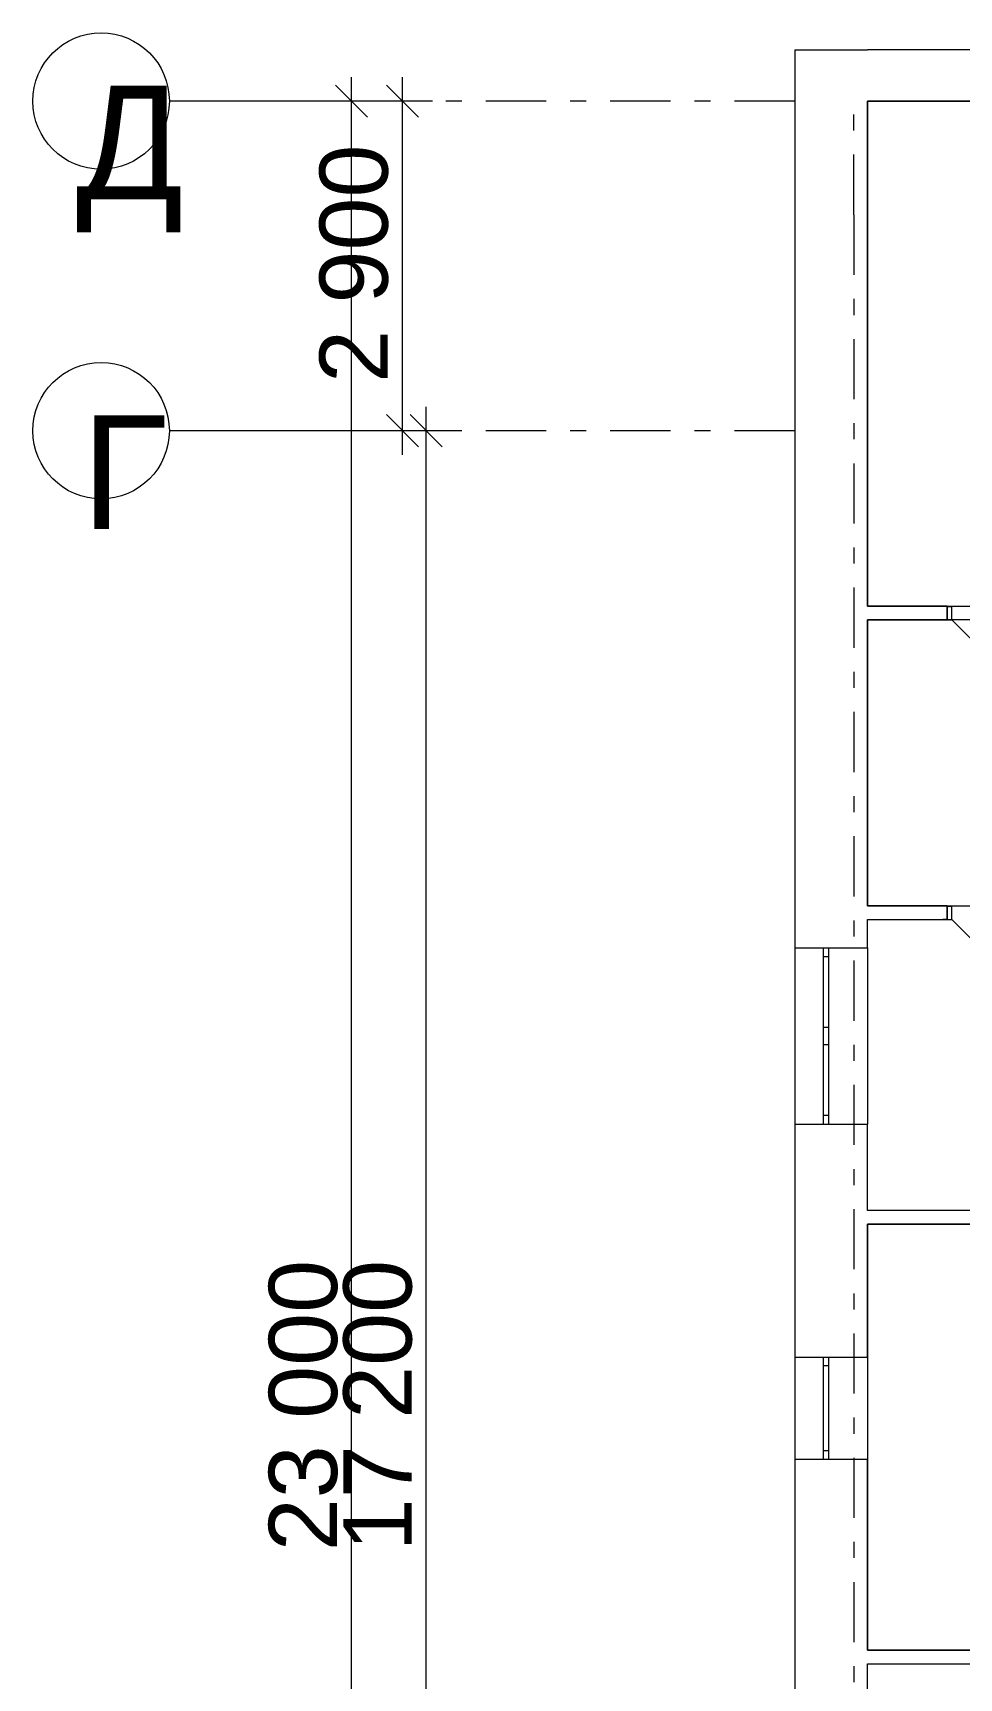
# Model space of a CAD drawing. Header units: millimetres. Extents: x 69565 to 169164, y 19942 to 91237.
# Drawn here: x 69565 to 77711, y 34949 to 49424 of the extents above; entities that cross this region are included whole.
import ezdxf

# ---------------------------------------------------------------- set-up
doc = ezdxf.new("R2010")
doc.units = ezdxf.units.MM
doc.header["$MEASUREMENT"] = 0
doc.linetypes.add('Штрих-Штриховая', pattern=[1093.611073, 529.166651, -211.666656, 141.111112, -211.666656])
doc.layers.add('Новый_Новый_0', color=7, linetype='Continuous')
for name, color, linetype, lineweight in [('Новый_Новый_0_Ном._пера__255_Ном._пера__255', 255, 'Continuous', 18), ('Новый_Новый_0_Ном._пера__7', 7, 'Continuous', 18), ('Новый_Новый_0_Ном._пера__7_Ном._пера__7', 7, 'Continuous', 18)]:
    doc.layers.add(name, color=color, linetype=linetype, lineweight=lineweight)
doc.styles.add('СГЕНЕРИР_СТИЛЬ_1', font='Arial.ttf')
doc.dimstyles.new('СГЕНЕРИР_СТИЛЬ__2', dxfattribs={"dimtxt": 600, "dimasz": 267.501, "dimexe": 1.25, "dimexo": 0.625, "dimgap": 0, "dimtad": 1, "dimdec": 0, "dimtxsty": 'СГЕНЕРИР_СТИЛЬ_1', "dimblk": 'ARROWHEAD_6', "dimblk1": 'ARROWHEAD_6', "dimblk2": 'ARROWHEAD_6', "dimcen": 2.5, "dimclrd": 7, "dimclre": 7, "dimclrt": 7, "dimazin": 3, "dimtfac": 1, "dimtmove": 0, "dimatfit": 3})

# ---------------------------------------------------------------- blocks, each defined once
blk = doc.blocks.new('*D24')
at = {"layer": 'Новый_Новый_0_Ном._пера__7', "color": 7, "linetype": 'Continuous', "lineweight": 18}
for p, q in [((73165, 45783), (72884, 46065)), ((73024, 45924), (73024, 46135)), ((73288, 45924), (70765, 45924)), ((73024, 28724), (73024, 45924)), ((72884, 28865), (73165, 28583)), ((73288, 28724), (70765, 28724)), ((73024, 28513), (73024, 28724))]:
    blk.add_line(p, q, dxfattribs=at)
at = {"layer": 'Новый_Новый_0_Ном._пера__7', "color": 7, "lineweight": 18, "insert": (72904, 36065), "char_height": 600, "attachment_point": 7, "rotation": 90, "style": 'СГЕНЕРИР_СТИЛЬ_1'}
blk.add_mtext('\\A1;{\\pql;\\fArial|b0|i0|c0|p0;\\W1.000000;17\xa0200}', dxfattribs=at)
blk = doc.blocks.new('ARROWHEAD_6')
at = {"color": 0, "linetype": 'Continuous', "lineweight": 0}
for p, q in [((0, 0), (-1, 0)), ((-0.5, -0.5), (0.5, 0.5))]:
    blk.add_line(p, q, dxfattribs=at)
blk = doc.blocks.new('*D25')
at = {"layer": 'Новый_Новый_0_Ном._пера__7', "color": 7, "linetype": 'Continuous', "lineweight": 18}
for p, q in [((72955, 48683), (72674, 48965)), ((72814, 48824), (72814, 49035)), ((73078, 48824), (70765, 48824)), ((72814, 45924), (72814, 48824)), ((72674, 46065), (72955, 45783)), ((73078, 45924), (70765, 45924)), ((72814, 45713), (72814, 45924))]:
    blk.add_line(p, q, dxfattribs=at)
at = {"layer": 'Новый_Новый_0_Ном._пера__7', "color": 7, "lineweight": 18, "insert": (72694, 46344), "char_height": 600, "attachment_point": 7, "rotation": 90, "style": 'СГЕНЕРИР_СТИЛЬ_1'}
blk.add_mtext('\\A1;{\\pql;\\fArial|b0|i0|c0|p0;\\W1.000000;2\xa0900}', dxfattribs=at)
blk = doc.blocks.new('*D26')
at = {"layer": 'Новый_Новый_0_Ном._пера__7', "color": 7, "linetype": 'Continuous', "lineweight": 18}
for p, q in [((72508, 48683), (72227, 48965)), ((72368, 48824), (72368, 49035)), ((72632, 48824), (70765, 48824)), ((72368, 25824), (72368, 48824)), ((72227, 25965), (72508, 25683)), ((72632, 25824), (70765, 25824)), ((72368, 25613), (72368, 25824))]:
    blk.add_line(p, q, dxfattribs=at)
at = {"layer": 'Новый_Новый_0_Ном._пера__7', "color": 7, "lineweight": 18, "insert": (72248, 36065), "char_height": 600, "attachment_point": 7, "rotation": 90, "style": 'СГЕНЕРИР_СТИЛЬ_1'}
blk.add_mtext('\\A1;{\\pql;\\fArial|b0|i0|c0|p0;\\W1.000000;23\xa0000}', dxfattribs=at)

msp = doc.modelspace()

# ---------------------------------------------------------------- linework, layer by layer
at = {"layer": 'Новый_Новый_0_Ном._пера__255_Ном._пера__255', "color": 255, "linetype": 'Continuous', "lineweight": 18, "flags": 128}
for points in [[(86196.3, 44379.5), (86196.3, 44889.5), (86576.3, 44889.5), (86576.3, 44379.5), (90396.3, 44379.5), (90396.3, 48823.8), (86576.3, 48823.8), (86576.3, 46389.5), (86196.3, 46389.5), (86196.3, 48823.8), (80276.3, 48823.8), (80276.3, 46389.5), (79896.3, 46389.5), (79896.3, 48823.8), (76906.3, 48823.8), (76906.3, 44379.5), (79896.3, 44379.5), (79896.3, 44889.5), (80276.3, 44889.5), (80276.3, 44379.5)], [(76906.3, 44259.5), (76906.3, 41743.8), (78756.3, 41743.8), (78756.3, 42373.8), (79896.3, 42373.8), (79896.3, 44259.5)], [(82977, 35823.8), (82977, 39453.8), (80276.3, 39453.8), (80276.3, 37917.3), (79896.3, 37917.3), (79896.3, 38943.8), (76906.3, 38943.8), (76906.3, 35193.8), (79136.3, 35193.8), (79136.3, 35823.8), (79896.3, 35823.8), (79896.3, 36617.3), (80276.3, 36617.3), (80276.3, 35823.8)]]:
    msp.add_lwpolyline(points, close=True, dxfattribs=at)
at = {"layer": 'Новый_Новый_0_Ном._пера__7_Ном._пера__7', "color": 7, "linetype": 'Штрих-Штриховая', "lineweight": 18}
for p, q in [((71764.5, 48823.8), (70764.5, 48823.8)), ((71764.5, 48823.8), (70764.5, 48823.8)), ((71764.5, 48823.8), (70764.5, 48823.8)), ((71764.5, 48823.8), (70764.5, 48823.8)), ((71764.5, 48823.8), (70764.5, 48823.8)), ((71764.5, 48823.8), (70764.5, 48823.8)), ((76266.3, 48823.8), (71764.5, 48823.8)), ((76266.3, 48823.8), (71764.5, 48823.8)), ((76266.3, 48823.8), (71764.5, 48823.8)), ((76266.3, 48823.8), (71764.5, 48823.8)), ((76266.3, 48823.8), (71764.5, 48823.8)), ((76266.3, 48823.8), (71764.5, 48823.8)), ((76786.3, 47823.8), (76786.3, 48823.8)), ((76786.3, 47823.8), (76786.3, 48823.8)), ((76786.3, 47823.8), (76786.3, 48823.8)), ((76786.3, 47823.8), (76786.3, 48823.8)), ((76786.3, 47823.8), (76786.3, 48823.8)), ((76786.3, 47823.8), (76786.3, 48823.8)), ((76786.3, 47823.8), (76786.3, 22423.2)), ((76786.3, 47823.8), (76786.3, 22423.2)), ((76786.3, 47823.8), (76786.3, 22423.2)), ((76786.3, 47823.8), (76786.3, 22423.2)), ((76786.3, 47823.8), (76786.3, 22423.2)), ((76786.3, 47823.8), (76786.3, 22423.2)), ((71764.5, 45923.8), (70764.5, 45923.8)), ((71764.5, 45923.8), (70764.5, 45923.8)), ((71764.5, 45923.8), (70764.5, 45923.8)), ((71764.5, 45923.8), (70764.5, 45923.8)), ((71764.5, 45923.8), (70764.5, 45923.8)), ((71764.5, 45923.8), (70764.5, 45923.8)), ((76266.3, 45923.8), (71764.5, 45923.8)), ((76266.3, 45923.8), (71764.5, 45923.8)), ((76266.3, 45923.8), (71764.5, 45923.8)), ((76266.3, 45923.8), (71764.5, 45923.8)), ((76266.3, 45923.8), (71764.5, 45923.8)), ((76266.3, 45923.8), (71764.5, 45923.8))]:
    msp.add_line(p, q, dxfattribs=at)
at = {"layer": 'Новый_Новый_0_Ном._пера__7_Ном._пера__7', "color": 7, "linetype": 'Continuous', "lineweight": 18}
for p, q in [((77606.3, 44379.5), (77569.3, 44379.5)), ((77606.3, 44379.5), (77569.3, 44379.5)), ((77606.3, 44379.5), (77569.3, 44379.5)), ((77606.3, 44374.5), (77606.3, 44379.5)), ((77606.3, 44374.5), (77606.3, 44379.5)), ((77606.3, 44374.5), (77606.3, 44379.5)), ((77606.3, 44259.5), (77606.3, 44374.5)), ((77646.3, 44374.5), (77606.3, 44374.5)), ((77606.3, 44374.5), (77606.3, 44259.5)), ((77606.3, 44259.5), (77606.3, 44374.5)), ((77606.3, 44259.5), (77606.3, 44374.5)), ((77646.3, 44259.5), (77646.3, 44374.5)), ((77606.3, 44259.5), (77569.3, 44259.5)), ((77606.3, 44259.5), (77569.3, 44259.5)), ((77606.3, 44259.5), (77569.3, 44259.5)), ((77606.3, 44259.5), (77646.3, 44259.5)), ((77646.3, 44259.5), (78226.1, 43679.7)), ((77606.3, 41743.8), (77569.3, 41743.8)), ((77606.3, 41743.8), (77569.3, 41743.8)), ((77606.3, 41743.8), (77569.3, 41743.8)), ((77606.3, 41738.8), (77606.3, 41743.8)), ((77606.3, 41738.8), (77606.3, 41743.8)), ((77606.3, 41738.8), (77606.3, 41743.8)), ((77606.3, 41623.8), (77606.3, 41738.8)), ((77646.3, 41738.8), (77606.3, 41738.8)), ((77606.3, 41738.8), (77606.3, 41623.8)), ((77606.3, 41623.8), (77606.3, 41738.8)), ((77606.3, 41623.8), (77606.3, 41738.8)), ((77646.3, 41623.8), (77646.3, 41738.8)), ((77606.3, 41623.8), (77569.3, 41623.8)), ((77606.3, 41623.8), (77569.3, 41623.8)), ((77606.3, 41623.8), (77569.3, 41623.8)), ((77606.3, 41623.8), (77646.3, 41623.8)), ((77646.3, 41623.8), (78226.1, 41044)), ((76266.3, 41373.8), (76516.3, 41373.8)), ((76266.3, 41373.8), (76266.3, 39823.8)), ((76266.3, 41373.8), (76516.3, 41373.8)), ((76516.3, 41373.8), (76566.3, 41373.8)), ((76516.3, 41373.8), (76516.3, 41298.8)), ((76516.3, 41373.8), (76566.3, 41373.8)), ((76516.3, 41373.8), (76566.3, 41373.8)), ((76516.3, 41298.8), (76566.3, 41298.8)), ((76516.3, 41298.8), (76516.3, 40673.8)), ((76566.3, 41373.8), (76906.3, 41373.8)), ((76566.3, 41298.8), (76566.3, 41373.8)), ((76566.3, 41373.8), (76906.3, 41373.8)), ((76566.3, 40673.8), (76566.3, 41298.8)), ((76906.3, 41373.8), (76906.3, 39823.8)), ((76566.3, 40673.8), (76516.3, 40673.8)), ((76516.3, 40673.8), (76516.3, 40598.8)), ((76516.3, 40598.8), (76516.3, 40523.8)), ((76566.3, 40598.8), (76566.3, 40673.8)), ((76566.3, 40523.8), (76566.3, 40598.8)), ((76516.3, 40523.8), (76566.3, 40523.8)), ((76516.3, 40523.8), (76516.3, 39898.8)), ((76566.3, 39898.8), (76566.3, 40523.8)), ((76266.3, 39823.8), (76516.3, 39823.8)), ((76266.3, 39823.8), (76516.3, 39823.8)), ((76566.3, 39898.8), (76516.3, 39898.8)), ((76516.3, 39898.8), (76516.3, 39823.8)), ((76516.3, 39823.8), (76566.3, 39823.8)), ((76516.3, 39823.8), (76566.3, 39823.8)), ((76516.3, 39823.8), (76566.3, 39823.8)), ((76566.3, 39823.8), (76566.3, 39898.8)), ((76566.3, 39823.8), (76906.3, 39823.8)), ((76566.3, 39823.8), (76906.3, 39823.8)), ((76266.3, 37773.8), (76516.3, 37773.8)), ((76266.3, 37773.8), (76266.3, 36873.8)), ((76266.3, 37773.8), (76516.3, 37773.8)), ((76516.3, 37773.8), (76566.3, 37773.8)), ((76516.3, 37773.8), (76516.3, 37698.8)), ((76516.3, 37773.8), (76566.3, 37773.8)), ((76516.3, 37773.8), (76566.3, 37773.8)), ((76516.3, 37698.8), (76566.3, 37698.8)), ((76516.3, 37698.8), (76516.3, 36948.8)), ((76566.3, 37773.8), (76906.3, 37773.8)), ((76566.3, 37698.8), (76566.3, 37773.8)), ((76566.3, 37773.8), (76906.3, 37773.8)), ((76566.3, 36948.8), (76566.3, 37698.8)), ((76906.3, 37773.8), (76906.3, 36873.8)), ((76566.3, 36948.8), (76516.3, 36948.8)), ((76516.3, 36948.8), (76516.3, 36873.8)), ((76566.3, 36873.8), (76566.3, 36948.8)), ((76266.3, 36873.8), (76516.3, 36873.8)), ((76266.3, 36873.8), (76516.3, 36873.8)), ((76516.3, 36873.8), (76566.3, 36873.8)), ((76516.3, 36873.8), (76566.3, 36873.8)), ((76516.3, 36873.8), (76566.3, 36873.8)), ((76566.3, 36873.8), (76906.3, 36873.8)), ((76566.3, 36873.8), (76906.3, 36873.8))]:
    msp.add_line(p, q, dxfattribs=at)
for points in [[(76266.3, 49273.8), (76906.3, 49273.8)], [(76266.3, 49273.8), (76266.3, 41373.8)], [(78176.3, 49273.8), (76906.3, 49273.8)], [(76906.3, 44379.5), (76906.3, 48823.8)], [(76906.3, 48823.8), (78176.3, 48823.8)], [(77606.3, 44379.5), (76906.3, 44379.5)], [(76906.3, 41743.8), (76906.3, 44259.5)], [(76906.3, 44259.5), (77606.3, 44259.5)], [(77606.3, 41743.8), (76906.3, 41743.8)], [(76906.3, 41373.8), (76906.3, 41623.8)], [(76906.3, 41623.8), (77606.3, 41623.8)], [(76266.3, 39823.8), (76266.3, 37773.8)], [(76906.3, 39063.8), (76906.3, 39823.8)], [(79896.3, 39063.8), (76906.3, 39063.8)], [(76906.3, 37773.8), (76906.3, 38943.8)], [(76906.3, 38943.8), (79896.3, 38943.8)], [(76266.3, 36873.8), (76266.3, 34823.8)], [(76906.3, 35193.8), (76906.3, 36873.8)], [(79136.3, 35193.8), (76906.3, 35193.8)], [(76906.3, 34823.8), (76906.3, 35073.8)], [(76906.3, 35073.8), (84516.3, 35073.8)]]:
    msp.add_lwpolyline(points, dxfattribs=at)
for centre in [(70164.5, 48823.8), (70164.5, 48823.8), (70164.5, 48823.8), (70164.5, 48823.8), (70164.5, 48823.8), (70164.5, 48823.8), (70164.5, 45923.8), (70164.5, 45923.8), (70164.5, 45923.8), (70164.5, 45923.8), (70164.5, 45923.8), (70164.5, 45923.8)]:
    msp.add_circle(centre, 600, dxfattribs=at)

# ---------------------------------------------------------------- texts
at = {"layer": 'Новый_Новый_0_Ном._пера__7_Ном._пера__7', "color": 7, "linetype": 'Continuous', "lineweight": 18, "char_height": 1000, "attachment_point": 1, "style": 'СГЕНЕРИР_СТИЛЬ_1'}
for s, insert in [('\\A1;{\\pql;\\pt0;\\fArial|b0|i0|c0|p0;\\W1.000000;Д}', (69941.5, 48959.6)), ('\\A1;{\\pql;\\pt0;\\fArial|b0|i0|c0|p0;\\W1.000000;Д}', (69941.5, 48959.6)), ('\\A1;{\\pql;\\pt0;\\fArial|b0|i0|c0|p0;\\W1.000000;Д}', (69941.5, 48959.6)), ('\\A1;{\\pql;\\pt0;\\fArial|b0|i0|c0|p0;\\W1.000000;Д}', (69941.5, 48959.6)), ('\\A1;{\\pql;\\pt0;\\fArial|b0|i0|c0|p0;\\W1.000000;Д}', (69941.5, 48959.6)), ('\\A1;{\\pql;\\pt0;\\fArial|b0|i0|c0|p0;\\W1.000000;Д}', (69941.5, 48959.6)), ('\\A1;{\\pql;\\pt0;\\fArial|b0|i0|c0|p0;\\W1.000000;Г}', (69990, 46059.6)), ('\\A1;{\\pql;\\pt0;\\fArial|b0|i0|c0|p0;\\W1.000000;Г}', (69990, 46059.6)), ('\\A1;{\\pql;\\pt0;\\fArial|b0|i0|c0|p0;\\W1.000000;Г}', (69990, 46059.6)), ('\\A1;{\\pql;\\pt0;\\fArial|b0|i0|c0|p0;\\W1.000000;Г}', (69990, 46059.6)), ('\\A1;{\\pql;\\pt0;\\fArial|b0|i0|c0|p0;\\W1.000000;Г}', (69990, 46059.6)), ('\\A1;{\\pql;\\pt0;\\fArial|b0|i0|c0|p0;\\W1.000000;Г}', (69990, 46059.6))]:
    msp.add_mtext(s, dxfattribs=dict(at, insert=insert))

# ---------------------------------------------------------------- dimensions: what is measured, and where the dimension line sits
at = {"layer": 'Новый_Новый_0', "color": 7, "linetype": 'Continuous', "lineweight": 18}
for base, p1, p2, picture, middle in [((72367.6, 48823.8), (70764.5, 25823.8), (70764.5, 48823.8), '*D26', (71947.6, 37360.6)), ((72814.5, 48823.8), (70764.5, 45923.8), (70764.5, 48823.8), '*D25', (72394.5, 47403.9)), ((73024.5, 45923.8), (70764.5, 28723.8), (70764.5, 45923.8), '*D24', (72604.5, 37360.6))]:
    dim = msp.add_linear_dim(base=base, p1=p1, p2=p2, angle=90, dimstyle='СГЕНЕРИР_СТИЛЬ__2', dxfattribs=at)
    dim.commit()
    dim.dimension.update_dxf_attribs({"geometry": picture, "text_midpoint": middle, "dimtype": 160, "text_rotation": 90})

doc.saveas('drawing.dxf')
